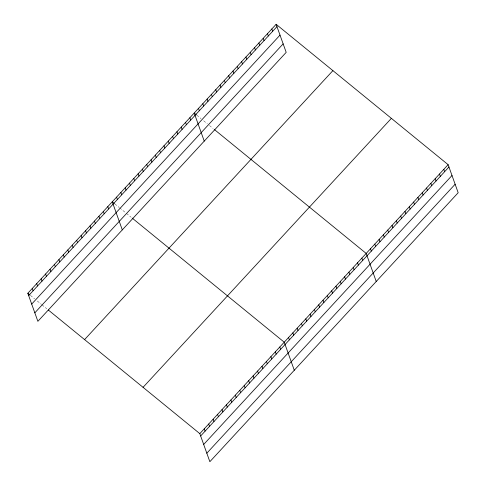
<?xml version="1.0" encoding="UTF-8"?>
<svg xmlns="http://www.w3.org/2000/svg" width="486" height="486" viewBox="0 0 486 486"><rect width="100%" height="100%" fill="white"/><g stroke="black" fill="none" stroke-linecap="round" stroke-linejoin="round"><path stroke-width="0.36" stroke-dasharray="2.43 1.82" d="M196.824 115.206L201.028 118.639M203.658 120.783L207.334 123.784M209.436 125.497L213.117 128.504M114.878 203.968L119.082 207.394M119.611 207.826L125.917 212.971M126.445 213.403L131.171 217.26M30.454 295.415L34.658 298.847M37.282 300.992L41.486 304.424M42.015 304.85L46.741 308.713"/><path stroke-width="0.73" d="M276.145 24.3L286.187 52.354L37.872 321.325L27.823 293.271L276.145 24.3L448.128 164.675L458.177 192.729L209.855 461.7L199.813 433.646L48.321 310.001M28.656 295.591L276.971 26.621M31.699 304.084L280.015 35.114M34.828 312.832L283.144 43.862M84.582 339.593L332.898 70.622M143.06 387.324L391.376 118.353M199.813 433.646L448.128 164.675M200.645 435.972L448.961 167.002M203.683 444.459L452.004 175.489M206.817 453.207L455.133 184.237M196.301 114.775L194.2 113.062L204.242 141.11M214.168 129.361L366.189 253.437L376.231 281.491M114.356 203.537L112.254 201.818L122.296 229.872M132.222 218.123L284.243 342.199L294.285 370.253M27.823 293.271L29.925 294.984M443.815 169.347L444.647 171.673M439.508 174.018L440.334 176.345M435.195 178.69L436.021 181.017M430.882 183.362L431.714 185.688M426.568 188.033L427.401 190.36M422.255 192.705L423.087 195.032M417.942 197.377L418.774 199.703M413.629 202.048L414.461 204.375M409.315 206.72L410.148 209.047M405.002 211.392L405.834 213.719M400.689 216.063L401.521 218.39M396.376 220.735L397.208 223.062M392.062 225.407L392.895 227.734M387.749 230.078L388.581 232.405M383.436 234.75L384.268 237.077M379.123 239.422L379.955 241.749M374.809 244.094L375.642 246.414M370.496 248.765L371.328 251.086M361.876 258.109L362.702 260.429M357.562 262.78L358.395 265.101M271.832 28.972L272.664 31.292M353.249 267.452L354.081 269.773M267.519 33.643L268.351 35.964M348.936 272.124L349.768 274.444M263.205 38.315L264.038 40.636M344.623 276.795L345.455 279.116M258.892 42.987L259.724 45.307M340.309 281.467L341.142 283.788M254.579 47.658L255.411 49.979M335.996 286.139L336.828 288.459M250.266 52.33L251.098 54.651M331.683 290.81L332.515 293.131M245.952 57.002L246.785 59.322M327.37 295.482L328.202 297.803M241.639 61.673L242.471 63.994M323.056 300.154L323.889 302.474M237.326 66.345L238.158 68.666M318.743 304.825L319.575 307.146M233.013 71.017L233.845 73.337M314.43 309.497L315.262 311.818M228.699 75.688L229.532 78.009M310.117 314.169L310.949 316.489M224.386 80.36L225.218 82.681M305.803 318.84L306.636 321.161M220.073 85.032L220.905 87.352M301.49 323.512L302.322 325.833M215.76 89.703L216.592 92.024M297.183 328.184L298.009 330.504M211.446 94.375L212.279 96.696M292.87 332.855L293.696 335.176M207.139 99.047L207.965 101.367M288.556 337.527L289.389 339.848M202.826 103.718L203.652 106.039M198.513 108.39L199.345 110.711M279.796 347.01L280.629 349.331M275.355 351.821L276.188 354.148M189.886 117.734L190.719 120.054M270.909 356.639L271.741 358.96M185.573 122.405L186.405 124.726M266.468 361.45L267.3 363.771M181.26 127.077L182.092 129.398M262.021 366.262L262.853 368.588M176.947 131.749L177.779 134.069M257.58 371.079L258.412 373.4M172.633 136.42L173.466 138.741M253.139 375.891L253.965 378.211M168.32 141.092L169.152 143.413M248.692 380.702L249.525 383.029M164.007 145.764L164.839 148.084M244.251 385.513L245.084 387.84M159.694 150.435L160.526 152.756M239.805 390.331L240.637 392.652M155.38 155.107L156.213 157.428M151.067 159.779L151.899 162.099M235.364 395.142L236.196 397.463M146.754 164.45L147.586 166.771M230.917 399.954L231.749 402.28M142.441 169.122L143.273 171.443M226.476 404.771L227.308 407.092M138.127 173.794L138.96 176.114M222.029 409.583L222.861 411.903M133.82 178.465L134.646 180.786M217.588 414.394L218.421 416.721M129.507 183.137L130.339 185.458M213.141 419.205L213.974 421.532M125.194 187.809L126.026 190.129M208.701 424.023L209.533 426.344M120.88 192.48L121.713 194.801M204.26 428.834L205.086 431.155M116.567 197.146L117.399 199.473M107.807 206.635L108.639 208.956M103.366 211.446L104.198 213.767M98.925 216.258L99.751 218.585M94.478 221.075L95.311 223.396M90.038 225.887L90.864 228.207M85.591 230.698L86.423 233.025M81.15 235.516L81.982 237.836M76.703 240.327L77.535 242.648M72.262 245.138L73.094 247.459M67.815 249.95L68.648 252.277M63.374 254.767L64.207 257.088M58.928 259.579L59.76 261.899M54.487 264.39L55.319 266.717M50.046 269.208L50.872 271.528M45.599 274.019L46.431 276.34M41.158 278.83L41.99 281.151M36.711 283.642L37.544 285.968M32.27 288.459L33.103 290.78"/></g></svg>
